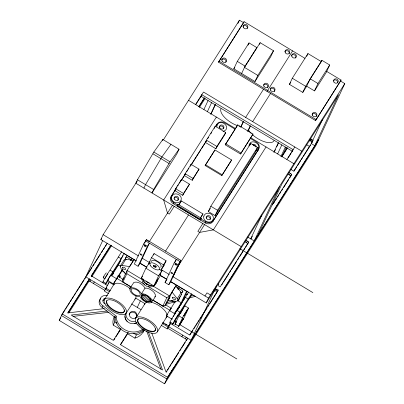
<?xml version="1.0" encoding="UTF-8"?>
<svg xmlns="http://www.w3.org/2000/svg" width="404" height="404" viewBox="0 0 404 404"><rect width="100%" height="100%" fill="white"/><g stroke="black" fill="none" stroke-linecap="round" stroke-linejoin="round"><path stroke-width="0.61" d="M131.007 286.976L122.912 282.103L126.836 273.69L127.124 270.433L133.966 259.661L129.689 266.605L121.963 265.413L120.594 265.66L120.24 266.069L120.73 268.059L125.568 274.175M216.857 126.705C218.453 116.236 233.451 127.886 223.023 131.492M248.975 146.031C250.01 136.608 264.489 145.268 256.303 150.439M124.053 260.474L124.503 259.504L125.876 259.257L133.598 260.449M129.76 288.643C129.684 293.471 135.683 296.758 140.072 296.718L140.809 297.985A6.565 2.838 32.4 0 0 144.521 301.268C146.511 302.333 149.005 303.571 151.248 302.54C152.727 299.748 157.419 296.379 154.545 293.057A6.565 2.838 32.4 0 0 150.833 289.774A6.565 2.838 32.4 0 0 146.359 288.128L145.021 288.148L141.435 293.794C139.34 290.133 134.648 286.709 130.31 288.012L129.76 288.643L133.901 282.366C138.239 281.063 142.93 284.492 145.021 288.148M141.223 295.637L141.653 295.071C145.258 294.006 150.546 297.243 150.53 301.142L150.091 301.636C146.536 302.818 139.476 298.637 141.875 294.612M151.803 301.909L151.692 299.965L150.96 298.702M172.059 292.102L168.311 300.142L176.033 301.339L177.406 301.086L177.856 300.121L177.27 298.692L172.059 292.102L176.341 285.158L169.498 295.93L165.014 305.545L162.852 306.141L152.596 299.97M177.76 300.682L181.77 293.966L181.179 292.536L175.972 285.946M104.793 278.755C100.924 278.24 106.328 273.129 106.252 272.831M107.474 280.366L113.367 283.916L122.356 269.473M172.119 319.266L166.327 315.782L175.311 301.339M175.094 320.478L174.75 320.902L177.972 315.499L177.028 317.382M180.381 313.539L180.416 313.711M128.088 332.669L127.583 333.744L134.886 338.143C139.097 337.093 142.769 333.881 144.203 329.76M126.174 259.368L125.336 258.565L126.154 256.767L131.931 260.242M169.463 310.545L174.382 313.504L181.204 302.763L178.149 300.924L180.219 296.45M174.311 313.787L174.382 313.504M107.201 243.152L62.221 313.938L59.211 320.402L164.564 383.8L315.731 145.91L344.789 83.603L340.491 81.012M136.315 260.878L100.869 239.547L103.136 234.689L137.178 181.113M102.702 240.582L85.794 276.841L106.1 289.057M90.036 281.467L90.789 279.846M179.028 149.222L170.018 161.792L153.641 189.501L152.02 192.976L176.831 153.934L179.028 149.222L162.837 139.481L153.828 152.05L137.451 179.76L135.83 183.234L241.193 246.632M93.526 283.568L94.283 281.947M162.352 140.526L162.837 139.481M143.925 188.102L145.546 184.633L161.923 156.919L170.932 144.349M110.393 290.85L105.979 288.193L104.424 291.153L108.565 293.642M105.979 288.193L105.601 289.001L106.868 287.002M105.898 288.537L108.949 281.992L113.797 284.906A12.827 5.545 32.4 0 1 129.886 288.335M108.247 284.229L108.782 283.088M112.761 274.553L113.292 273.417L111.701 275.917M116.509 278.674L111.59 275.72L118.412 264.979L123.755 253.52L136.153 260.979M114.393 283.623L104.348 299.773M326.548 71.316L341.102 80.078L315.549 120.559L218.519 62.171L244.072 21.685L304.985 58.343M124.7 272.372L122.018 270.756L122.543 269.63M237.921 23.437L239.431 20.2L243.733 22.786M119.7 277.21L120.23 276.073L118.832 275.235M122.912 282.103L122.639 280.048L127.124 270.433L142.486 279.674M243.597 22.705L244.072 21.685M203.889 109.514L208.07 100.551M144.592 243.127L145.637 240.885L180.103 261.625L170.781 281.618L206.232 302.95L208.494 298.091L173.048 276.76L180.911 260.363L146.44 239.617L143.652 244.006L134.33 263.999L138.087 266.261L140.072 263.135L149.394 243.147L147.409 246.268L138.087 266.261M145.395 241.86L146.44 239.617M207.404 111.63L211.58 102.661M250.424 138.431L256.535 142.107A5.58 5.025 25 0 1 258.611 149.227L212.802 221.604A5.58 5.025 25 0 1 205.323 222.978L173.21 203.651A5.58 5.025 25 0 1 171.134 196.531L177.073 186.895M175.614 188.713L174.765 190.526L182.704 195.304L189.486 184.148L181.548 179.376L175.614 188.713L183.547 193.491L182.704 195.304M210.651 114.302L215.095 104.777M211.12 113.862L215.564 104.338M118.907 332.123L120.559 329.523L113.256 325.124L114.766 321.887L114.413 319.519A16.413 14.781 24.5 0 1 114.66 316.731M180.911 180.734L181.548 179.376M254.98 81.532L257.833 75.412L244.486 67.382L260.166 42.708L273.513 50.737L270.66 56.858L254.98 81.532L233.835 68.811L237.289 61.403L249.041 42.915L256.838 47.606L256.237 48.889M185.148 173.705L184.305 175.518L192.238 180.295L199.021 169.14L191.082 164.367L185.148 173.705L193.087 178.482L192.238 180.295M191.082 164.367L190.239 166.18L206.661 140.334M173.21 203.651L173.71 202.581A5.58 5.025 25 0 1 171.629 195.46M247.98 45.192L249.041 42.915M160.676 275.215L153.843 285.966L141.178 278.346L145.9 268.211L149.157 263.09M150.036 263.716L148.995 263.09L151.53 257.661L154.116 253.586L166.094 260.792L163.559 266.221M206.404 140.137L205.353 142.395L215.837 148.702L224.669 134.805L225.72 132.547L215.236 126.235L206.404 140.137L216.887 146.445L215.837 148.702M148.728 264.201L149.227 263.12M153.439 255.04L154.116 253.586M177.119 206.04L178.103 204.293L201.263 218.231L200.924 218.958L200.278 219.973L177.119 206.04L178.103 204.293M118.827 332.103L119.326 331.027M214.186 128.497L215.236 126.235M237.724 124.871L225.225 144.809L240.521 154.015L253.02 134.072L237.724 124.871L235.128 129.224L224.417 122.781A5.58 5.025 25 0 0 216.943 124.154L215.433 126.821M180.962 201.636L181.3 200.909L202.949 213.938L200.475 218.024M241.632 73.503L245.087 66.094L256.838 47.606M142.986 278.911L143.869 281.507L146.566 284.179L147.511 282.154A7.403 6.661 25 0 1 145.99 280.977M259.388 44.374L260.166 42.708M137.294 307.429L140.345 300.884M205.146 165.524L214.923 149.934L231.588 159.959L231.229 160.726L221.811 175.548L205.146 165.524L214.231 151.232M125.599 336.87L126.351 335.249M214.564 150.702L214.923 149.934M159.408 269.357L160.974 270.296L163.504 264.862L166.094 260.792M153.843 285.966L158.57 275.836L162.145 270.2L159.883 275.058L167.024 279.356M134.886 338.143L136.395 334.906L138.739 334.153L142.056 331.982L143.864 329.881M170.781 281.618L168.796 284.739L165.039 282.482L174.361 262.489L176.346 259.363L175.301 261.605M143.077 332.28L144.082 330.119M240.577 127.285L243.188 121.685M241.047 126.846L243.395 121.801M168.796 284.739L178.119 264.751L180.911 260.363M200.278 219.973L201.263 218.231M221.811 175.548L231.588 159.959M162.852 306.141L166.776 297.723L169.498 295.93L153.076 286.047M208.348 211.555L210.827 206.247L250.758 143.4L257.52 147.47L255.045 152.778L215.11 215.62L208.348 211.555L210.378 208.358M247.859 130.952L250.212 125.907M247.809 131.633L250.419 126.028M205.323 222.978L205.823 221.907A5.58 5.025 25 0 0 213.297 220.534L258.611 149.227M267.034 91.365L292.587 50.884M240.521 154.015L253.02 134.072M177.952 288.87L178.452 287.799M167.291 315.999L157.444 331.724M215.11 215.62L217.801 209.969M175.498 301.495L174.972 302.621L171.22 300.364M212.802 221.604L213.297 220.534M250.015 144.996L250.758 143.4M161.524 325.508L167.216 328.937L168.766 325.978L162.883 322.437M168.766 325.978L168.392 326.786L170.776 322.584M168.69 326.321L170.544 322.336M178.159 309.292L179.492 306.439L175.023 313.469L176.083 311.201L174.493 313.701M181.204 302.763L186.547 291.304L170.382 281.573M178.987 307.686L180.846 303.707M180.992 304.707L187.31 291.163M178.634 326.089L182.406 317.993A6.156 0.313 -59 0 1 186.517 310.878A6.156 0.313 -59 0 1 188.36 308.621L184.588 316.716A6.156 0.313 -59 0 1 180.477 323.831A6.156 0.313 -59 0 1 178.634 326.089L175.119 323.973L178.896 315.883A6.156 0.313 -59 0 1 183.002 308.767A6.156 0.313 -59 0 1 184.85 306.51M289.441 84.37L292.294 78.25L307.969 53.575L321.316 61.605L305.636 86.279L302.783 92.4L289.441 84.37L290.774 82.27M306.676 56.358L307.969 53.575M181.916 336.739L182.669 335.123M185.406 338.84L186.163 337.224M164.564 383.8L167.579 377.326L318.761 139.431M273.861 152.338L278.305 142.814M274.336 151.899L275.382 149.657M276.684 146.854L278.513 142.935M186.214 340.799L187.643 338.118L166.054 372.089L151.778 333.113M306.712 86.219L310.166 78.81L321.917 60.322L329.714 65.009L326.26 72.417L314.509 90.91L306.712 86.219L302.783 92.4M277.639 153.894L281.815 144.93M216.438 286.012L191.158 340.229L168.7 326.72M321.518 61.176L321.917 60.322M212.908 291.597L215.953 290.774L216.706 289.158L218.19 290.047L217.685 291.127M280.886 156.57L285.33 147.041M282.507 155.363L286.163 147.521M314.509 90.91L317.963 83.502L329.714 65.009M246.496 242.708L247.248 241.092M245.627 247.304L248.733 241.981L245.753 240.188M292.355 151.268L293.112 149.652L201.798 94.703L201.041 96.324L292.355 151.268L291.698 152.303M279.512 186.759L254.232 240.971L247.738 237.067M258.201 234.724L281.972 183.754L338.557 94.708L314.787 145.677L311.282 143.561L322.372 119.776M289.517 175.013L290.269 173.397M315.549 120.559L341.102 80.078M291.249 175.366L291.754 174.286L288.774 172.493M309.156 140.91L310.403 140.789L311.156 139.173L309.913 139.289M312.499 142.062L311.024 141.168L311.782 139.547M143.001 329.962A16.418 14.781 25 0 1 115.938 321.422L115.382 317.696L102.167 307.399L102.924 305.777A6.156 5.54 25 0 1 100.288 298.561A6.156 5.54 25 0 1 107.413 295.748M115.382 317.696L116.14 316.074L102.924 305.777M252.374 236.259L250.717 238.86L261.812 215.074M180.204 292.087L181.987 292.653L182.835 290.875L176.538 287.082M105.02 278.588L105.222 278.184M110.676 275.881C112.479 272.195 105.404 284.118 108.398 279.704M172.023 318.908L172.225 318.504M180.578 313.145L183.108 308.974M105.515 277.644L106.287 276.311M173.291 316.63L173.715 315.928M106.712 275.609L107.812 273.912M175.78 319.443L176.194 318.781M103.121 282.118A7.257 0.369 -59 0 1 105.01 278.068A7.257 0.369 -59 0 1 109.974 270.256L121.67 251.753M108.02 280.745A7.257 0.369 -59 0 1 106.621 281.886A7.257 0.369 -59 0 1 112.782 271.948L123.149 255.535M170.124 322.437A7.257 0.369 -59 0 1 172.013 318.392A7.257 0.369 -59 0 1 176.977 310.58L188.693 292.052M175.023 321.064A7.257 0.369 -59 0 1 173.629 322.205A7.257 0.369 -59 0 1 179.785 312.267L191.486 293.764M163.453 139.764L239.431 20.2M100.869 239.547L101.54 238.491M218.519 62.171L243.264 23.235M195.551 104.53L203.49 92.036L301.828 151.212M65.195 309.691L61.474 315.549L166.827 378.942L317.993 141.052M65.872 308.631L67.221 306.5M67.897 305.434L69.589 302.773M70.266 301.712L71.619 299.581M72.296 298.516L73.649 296.39M74.326 295.324L75.679 293.193M76.356 292.132L84.133 279.891M84.81 278.826L85.825 277.23M86.84 275.634L91.91 267.65M92.925 266.054L94.278 263.923M94.955 262.863L100.364 254.343M101.379 252.747L102.732 250.621M103.409 249.556L104.762 247.425M105.439 246.364L106.792 244.233M195.783 104.601L201.889 94.99M59.211 320.402L60.898 317.741M110.777 245.162L91.289 275.831L107.545 285.608M198.758 106.701L204.141 98.222M67.983 312.943L89.542 279.012M91.208 276.392L111.029 245.198M199.026 106.717L204.752 97.707M68.766 313.004L89.41 280.522M91.779 276.791L111.741 245.374M199.384 107.454L205.136 98.399M233.835 68.811L234.845 67.226M120.594 260.822L111.246 275.376M120.24 266.069L124.149 259.913M105.424 289.582L106.085 288.537M125.336 258.565L126.639 256.52M121.963 265.413L125.876 259.257M216.372 117.059L163.676 199.985L167.493 213.08L169.251 214.135L174.21 206.328M122.018 270.756L122.665 269.731M122.533 270.17L113.367 283.916M119.554 277.134L120.23 276.073M130.406 260.141L131.058 259.115M177.735 185.855L178.396 184.82M179.381 183.264L180.704 181.189M181.027 180.674L185.623 173.442M186.613 171.887L187.602 170.331M188.259 169.291L188.921 168.256M207.641 138.789L208.626 137.249M210.913 133.643L211.57 132.613M215.413 126.563L216.943 124.154M171.134 196.531L175.528 189.612M182.29 178.967L185.673 173.649M191.082 165.135L200.889 149.702M201.566 148.637L206.303 141.188M130.643 260.429L131.295 259.398M122.639 280.048L124.27 277.482M149.389 241.567L172.452 205.272M257.833 75.412L273.513 50.737M183.547 193.491L189.486 184.148M193.087 178.482L199.021 169.14M178.861 204.747L181.3 200.909M178.826 205L180.654 202.116M216.887 146.445L225.72 132.547M148.995 263.09L149.965 261.56M225.225 144.809L234.8 129.745M141.178 278.346L142.476 276.296M245.637 117.397L263.524 89.254M165.509 251.137L188.511 214.933M126.295 312.984L135.744 298.117L144.945 303.651L135.497 318.519M141.117 296.238L142.102 294.668M120.983 328.422L113.373 340.395L71.23 315.044L107.206 310.994M113.943 339.931L114.938 338.37M115.928 336.81L118.574 332.644M252.662 121.624L270.544 93.481M141.324 297.071L142.955 294.501M141.839 297.99L143.799 294.91M142.632 298.935L145.243 294.829M160.974 270.296L164.095 265.377M143.647 299.839L146.253 295.728M161.393 271.821L162.054 270.781M159.883 275.058L160.545 274.018M144.814 300.637L147.748 296.021M146.051 301.283L148.662 297.177M200.51 217.776L202.949 213.938M147.278 301.727L149.561 298.137M128.007 332.649L120.397 344.622L162.544 369.973L148.334 331.891M120.634 344.678L127.583 333.744M148.409 301.945L150.369 298.864M149.369 301.914L151 299.344M150.091 301.636L150.748 300.611M165.039 282.482L166.695 279.876M202.813 223.538L197.854 231.346L199.606 232.406L213.347 229.876L266.044 146.95M177.144 267.751L204.57 224.594M257.52 147.47L217.584 210.312L210.827 206.247M168.311 300.142L169.943 297.576M165.014 305.545L168.599 299.904M177.901 289.037L178.558 288.012M178.189 289.037L178.841 288.012M178.204 289.612L179.184 288.077M169.579 310.742L171.165 308.242M177.27 298.692L181.179 292.536M181.987 292.653L182.962 291.117M178.149 300.924L179.124 299.389M167.216 328.937L170.872 323.185M191.951 294.299L178.25 315.696M281.846 156.404L287.178 148.005M281.815 156.878L287.532 147.884M286.865 159.479L294.804 146.985M288.082 157.994L291.042 153.338M204.985 295.975L206.969 292.855L210.479 294.965M208.494 298.091L344.789 83.603M206.232 302.95L278.002 190.001M218.19 290.047L189.627 334.992L170.155 323.276M248.733 241.981L220.175 286.926L218.69 286.032L218.2 283.578M250.717 238.86L251.389 237.799M272.225 205.01L291.754 174.286M312.605 141.481L293.738 171.165L290.759 169.372M166.307 372.124L166.978 371.069M167.65 370.014L168.998 367.887M169.675 366.827L171.023 364.701M171.7 363.64L178.79 352.485M179.8 350.889L181.154 348.763M181.825 347.703L185.204 342.39M189.885 335.027L192.91 330.265M193.915 328.679L195.258 326.563M195.93 325.508L197.273 323.392M197.945 322.336L199.293 320.221M199.965 319.16L201.308 317.049M201.98 315.989L202.985 314.403M203.995 312.817L207.02 308.06M208.025 306.474L209.035 304.889M209.706 303.828L217.099 292.198M221.771 284.845L223.114 282.729M223.786 281.669L228.826 273.74M229.497 272.68L230.841 270.569M231.512 269.508L236.552 261.58M237.562 259.994L238.905 257.878M239.577 256.818L242.94 251.53M243.612 250.475L244.955 248.359M273.493 203.454L274.841 201.333M275.513 200.273L276.861 198.157M277.533 197.096L278.881 194.975M279.553 193.915L280.901 191.799M281.573 190.738L282.583 189.148M283.593 187.562L288.643 179.613M289.653 178.028L291.001 175.907L288.017 174.114M293.991 171.195L296.682 166.958M297.359 165.898L300.722 160.6M301.394 159.54L302.742 157.424M303.414 156.363L310.479 145.243M173.538 367.953L167.589 377.326L62.221 313.938M174.129 315.266L175.159 313.807M104.035 276.639L103.187 277.785M166.837 315.15L167.18 314.635M180.638 313.418L180.942 312.974M166.574 315.524L166.327 315.782M154.838 296.895L155.394 296.263M181.315 294.935L181.674 294.526M124.937 316.463C125.028 321.73 131.275 325.321 135.951 323.089M185.431 294.753L187.845 294.082M166.771 302.657L172.856 301.01M183.82 298.046L185.037 297.718M190.521 296.233L194.173 295.248M213.66 289.981L216.706 289.158M165.408 304.439L174.543 301.97M183.068 299.667L184.285 299.334M189.158 298.021L195.248 296.374M104.378 308.595L67.721 312.928L89.304 278.952L88.552 280.573L104.808 290.355M72.957 316.382L108.934 312.332M141.435 293.794L142.769 293.774A6.565 2.838 32.4 0 1 150.98 298.718M177.917 259.131L178.225 259.201M147.511 282.154L149.273 282.951M310.166 78.81L317.963 83.502M292.294 78.25L305.636 86.279M237.289 61.403L245.087 66.094M218.993 61.15L316.024 119.539M310.252 138.628L313.262 140.441M310.403 140.789L311.024 141.168M306.464 144.652L309.696 146.596M188.527 100.303L235.562 128.608M250.586 137.648L293.89 163.706M225.7 143.799L240.991 153M205.505 164.751L222.17 174.781M153.828 152.05L170.018 161.792M152.99 153.843L169.18 163.585M244.996 241.809L247.98 243.602M137.451 179.76L153.641 189.501M173.71 202.581L177.765 205.025M200.924 218.958L205.823 221.907M177.457 205.308L200.621 219.246M239.91 248.707L312.858 292.607M143.652 244.006L147.409 246.268M174.361 262.489L178.119 264.751M215.953 290.774L217.433 291.668M151.53 257.661L163.504 264.862M103.136 234.689L138.577 256.02M142.339 258.282L149.48 262.58M161.09 269.569L169.291 274.498M140.072 263.135L146.708 267.13M139.794 263.171L146.93 267.463M160.141 275.412L166.807 279.422M145.9 268.211L158.57 275.836M118.322 257.025L121.129 258.712M185.325 297.344L188.138 299.036M118.412 264.979L120.448 266.206M185.017 305.924L188.527 308.035M126.836 273.69L144.647 284.406M148.425 286.678L166.776 297.723M110.09 270.14L112.898 271.826M177.093 310.459L179.906 312.151M117.584 275.998L122.952 279.23M165.347 304.742L171.251 308.292M116.291 278.028L131.32 287.072M152.788 299.99L169.963 310.322M178.896 315.883L182.406 317.993M174.755 320.852L176.336 321.806M174.427 321.392L176.578 322.685M179.805 324.629L236.8 358.924M103.035 281.714L105.843 283.406M170.039 322.033L172.851 323.725M131.441 303.904L141.016 309.666M162.837 322.796L163.898 323.437M165.494 324.397L166.559 325.038M105.333 289.208L109.464 291.693M162.443 323.574L168.125 326.993M167.413 328.018L186.89 339.734M114.766 321.887L116.928 323.19M133.694 333.28L136.395 334.906M146.708 331.164L160.913 369.251M116.14 316.074L116.695 319.806A16.418 14.781 25 0 0 142.885 329.048M113.256 325.124L112.903 322.756A16.413 14.776 25 0 1 114.433 316.327M157.191 280.77A7.403 6.661 25 0 1 155.338 283.684A7.434 6.691 25 0 0 157.237 280.755M152.091 285.224A7.403 6.661 25 0 1 143.137 279.836M152.116 285.229A7.434 6.691 25 0 1 146.566 284.179M158.131 278.75A7.403 6.661 25 0 1 156.277 281.664M156.186 266.797A1.48 0.636 32.4 0 1 154.651 266.62A1.48 0.636 32.4 0 1 153.656 265.276M155.51 265.67A1.48 0.636 32.4 0 1 156.151 266.403M151.414 261.656A5.59 2.419 32.4 0 1 157.328 261.661A5.59 2.419 32.4 0 1 160.656 267.221M147.516 240.718A1.5 0.646 32.4 0 1 148.192 241.026M148.515 241.244A1.5 0.646 32.4 0 1 148.793 241.491M284.865 51.621A2.399 2.161 25 0 1 289.203 53.575M263.534 85.178A2.399 2.161 25 0 1 266.751 84.588A2.399 2.161 25 0 1 267.645 87.653M242.986 26.422A2.399 2.161 25 0 1 247.324 28.376M221.66 59.979A2.399 2.161 25 0 1 224.871 59.388A2.399 2.161 25 0 1 225.765 62.453M270.175 89.173A2.399 2.161 25 0 1 273.392 88.582A2.399 2.161 25 0 1 274.281 91.647M291.501 55.616A2.399 2.161 25 0 1 294.718 55.025A2.399 2.161 25 0 1 295.607 58.085M312.055 114.372A2.399 2.161 25 0 1 316.393 116.332M333.381 80.815A2.399 2.161 25 0 1 337.719 82.77M173.967 198.238A2.267 2.04 25 0 1 177.008 197.677A2.267 2.04 25 0 1 177.851 200.571M252.242 144.778A2.267 2.04 25 0 1 255.995 147.036M206.085 217.559A2.267 2.04 25 0 1 210.181 219.412M253.318 145.344A2.267 2.04 25 0 1 254.899 146.056M219.064 127.417A2.267 2.04 25 0 1 221.781 126.129A2.267 2.04 25 0 1 223.382 128.775M258.823 147.788A5.58 5.025 25 0 1 258.111 150.293M136.991 322.478A7.434 6.691 25 0 1 134.199 323.654M127.124 321.422A7.434 6.691 25 0 1 125.593 313.625M135.143 321.629A7.434 6.691 25 0 1 126.114 312.691M135.81 295.678A12.827 5.545 32.4 0 1 134.759 299.197M144.703 304.631A12.827 5.545 32.4 0 1 146.97 302.131M151.379 302.283A12.827 5.545 32.4 0 1 167.069 314.883M167.135 315.877A12.827 5.545 32.4 0 1 165.908 317.943M155.757 328.72A10.282 4.444 32.4 0 1 144.879 328.71A10.282 4.444 32.4 0 1 138.764 318.493M124.609 309.974A10.282 4.444 32.4 0 1 114.893 310.62A10.282 4.444 32.4 0 1 106.823 300.616M175.629 323.735A6.156 0.313 -59 0 1 175.119 323.973M102.167 307.399A6.156 5.54 25 0 1 100.828 298.435M102.985 300.576A3.075 2.772 25 0 1 104.338 299.935M105.146 303.768A3.075 2.772 25 0 1 102.874 300.894A3.075 2.772 25 0 1 105.09 298.319M129.113 314.565A3.883 3.495 25 0 1 134.239 312.539A3.883 3.495 25 0 1 136.133 317.736M156.479 282.371A7.434 6.691 25 0 1 153.116 286.284L151.364 286.845A7.434 6.691 25 0 1 142.365 281.431L142.102 279.654A7.434 6.691 25 0 1 142.198 278.477M274.053 140.607A15.503 6.701 32.4 0 1 252.46 134.668M251.258 133.497A15.503 6.701 32.4 0 1 248.107 129.26M241.617 126.629A15.503 6.701 32.4 0 1 238.971 126.104M237.855 125.77A15.503 6.701 32.4 0 1 220.988 108.676M171.7 196.849C170.109 202.348 179.406 205.444 181.113 199.818C182.709 194.319 173.402 191.228 171.7 196.849M203.818 216.175C202.222 221.675 211.529 224.77 213.231 219.145C214.822 213.645 205.515 210.55 203.818 216.175M122.412 267.377C122.412 268.731 124.235 269.837 125.487 269.488L125.639 269.316C125.644 267.963 123.816 266.857 122.563 267.206L122.412 267.377M130.987 289.38C130.972 293.289 136.249 296.501 139.875 295.491L140.309 294.991C140.324 291.082 135.047 287.87 131.421 288.88L130.987 289.38M172.362 297.435C172.357 298.783 174.18 299.894 175.432 299.546L175.583 299.374C175.588 298.021 173.765 296.91 172.513 297.258L172.362 297.435M180.058 323.882L183.204 318.761L180.058 323.882M180.118 323.745L180.038 324.038L183.179 318.766L180.118 323.745M183.896 315.65L183.81 315.943L186.966 310.732L183.896 315.65M135.062 311.969L134.143 311.55A3.883 3.495 25 0 0 129.386 314.979A3.883 3.495 25 0 0 134.83 318.256A3.883 3.495 25 0 0 135.86 312.585L135.062 311.969M153.636 266.226A1.48 0.636 32.4 0 0 155.873 267.236A1.48 0.636 32.4 0 0 154.656 265.59A1.48 0.636 32.4 0 0 153.636 266.226M150.611 265.872A5.59 2.419 32.4 0 0 159.08 269.7A5.59 2.419 32.4 0 0 154.48 263.474A5.59 2.419 32.4 0 0 150.611 265.872M171.089 272.963A1.025 0.444 32.4 0 0 172.644 273.665A1.025 0.444 32.4 0 0 171.801 272.518A1.025 0.444 32.4 0 0 171.089 272.963M175.083 264.398A1.025 0.444 32.4 0 0 176.639 265.1A1.025 0.444 32.4 0 0 175.796 263.958A1.025 0.444 32.4 0 0 175.083 264.398M144.374 245.915A1.025 0.444 32.4 0 0 145.925 246.622A1.025 0.444 32.4 0 0 145.081 245.475A1.025 0.444 32.4 0 0 144.374 245.915M140.38 254.48A1.025 0.444 32.4 0 0 141.935 255.182A1.025 0.444 32.4 0 0 141.087 254.04A1.025 0.444 32.4 0 0 140.38 254.48M285.36 52.798A2.399 2.161 25 0 0 289.446 53.07A2.399 2.161 25 0 0 287.37 49.636A2.399 2.161 25 0 0 285.36 52.798M264.034 86.36A2.399 2.161 25 0 0 268.12 86.633A2.399 2.161 25 0 0 266.044 83.199A2.399 2.161 25 0 0 264.034 86.36M222.155 61.161A2.399 2.161 25 0 0 226.245 61.433A2.399 2.161 25 0 0 224.164 57.994A2.399 2.161 25 0 0 222.155 61.161M243.481 27.598A2.399 2.161 25 0 0 247.571 27.871A2.399 2.161 25 0 0 245.491 24.437A2.399 2.161 25 0 0 243.481 27.598M270.67 90.355A2.399 2.161 25 0 0 274.76 90.627A2.399 2.161 25 0 0 272.68 87.188A2.399 2.161 25 0 0 270.67 90.355M291.996 56.792A2.399 2.161 25 0 0 296.087 57.065A2.399 2.161 25 0 0 294.011 53.631A2.399 2.161 25 0 0 291.996 56.792M333.876 81.992A2.399 2.161 25 0 0 337.961 82.264A2.399 2.161 25 0 0 335.886 78.831A2.399 2.161 25 0 0 333.876 81.992M312.55 115.554A2.399 2.161 25 0 0 316.635 115.827A2.399 2.161 25 0 0 314.559 112.393A2.399 2.161 25 0 0 312.55 115.554M174.488 199.248A2.267 2.04 25 0 0 178.346 199.5A2.267 2.04 25 0 0 176.386 196.258A2.267 2.04 25 0 0 174.488 199.248M206.601 218.569A2.267 2.04 25 0 0 210.464 218.827A2.267 2.04 25 0 0 208.504 215.584A2.267 2.04 25 0 0 206.601 218.569M219.801 127.937A2.267 2.04 25 0 0 223.659 128.194A2.267 2.04 25 0 0 221.7 124.947A2.267 2.04 25 0 0 219.801 127.937M105.893 305.288A12.827 5.545 32.4 0 0 125.311 314.065A12.827 5.545 32.4 0 0 114.761 299.783A12.827 5.545 32.4 0 0 105.893 305.288M138.915 324.245A10.282 4.444 32.4 0 0 154.48 331.285A10.282 4.444 32.4 0 0 146.021 319.837A10.282 4.444 32.4 0 0 138.915 324.245M137.042 324.028A12.827 5.545 32.4 0 0 156.459 332.81A12.827 5.545 32.4 0 0 145.91 318.529A12.827 5.545 32.4 0 0 137.042 324.028M107.767 305.5A10.282 4.444 32.4 0 0 123.331 312.539A10.282 4.444 32.4 0 0 114.872 301.091A10.282 4.444 32.4 0 0 107.767 305.5"/></g></svg>
